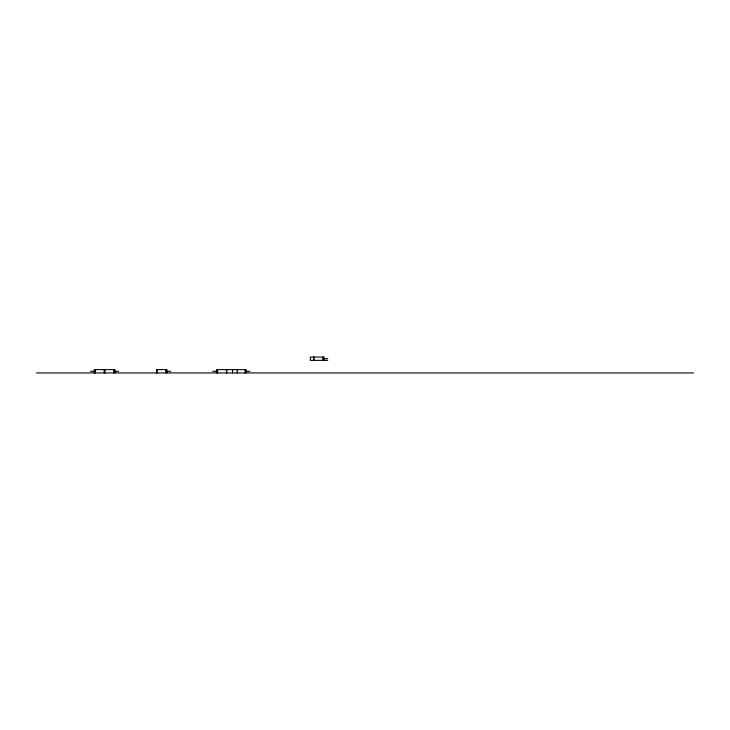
<?xml version="1.0" encoding="UTF-8"?>
<svg xmlns="http://www.w3.org/2000/svg" width="730" height="730" viewBox="0 0 730 730"><rect width="100%" height="100%" fill="white"/><g stroke="black" fill="none" stroke-linecap="round" stroke-linejoin="round"><path stroke-width="1.09" d="M323.874 357.061L310.341 357.061L310.341 360.365L327.724 360.365M323.892 358.713L327.743 358.713M114.802 369.635L94.316 369.635L94.298 372.939M90.456 371.287L94.298 371.287M114.82 371.287L118.661 371.287M166.914 371.287L170.747 371.287M212.658 371.287L216.491 371.287M246.165 371.287L249.998 371.287M36.5 372.939L693.5 372.939M323.892 357.061L323.892 360.365M322.797 357.061L322.797 360.365M313.946 357.061L313.946 360.365M313.635 357.061L313.635 360.365M246.165 372.939L246.165 369.635L216.509 369.635L216.491 372.939M245.061 369.635L245.061 372.939M237.204 369.635L237.204 372.939M232.605 369.635L232.605 372.939M226.747 369.635L226.747 372.939M226.428 369.635L226.428 372.939M217.586 369.635L217.586 372.939M166.914 372.939L166.914 369.635L156.658 369.635L156.658 372.939M165.81 369.635L165.81 372.939M156.968 369.635L156.968 372.939M114.82 369.635L114.82 372.939M113.716 369.635L113.716 372.939M104.874 369.635L104.874 372.939M104.244 369.635L104.244 372.939M95.402 369.635L95.402 372.939"/></g></svg>
